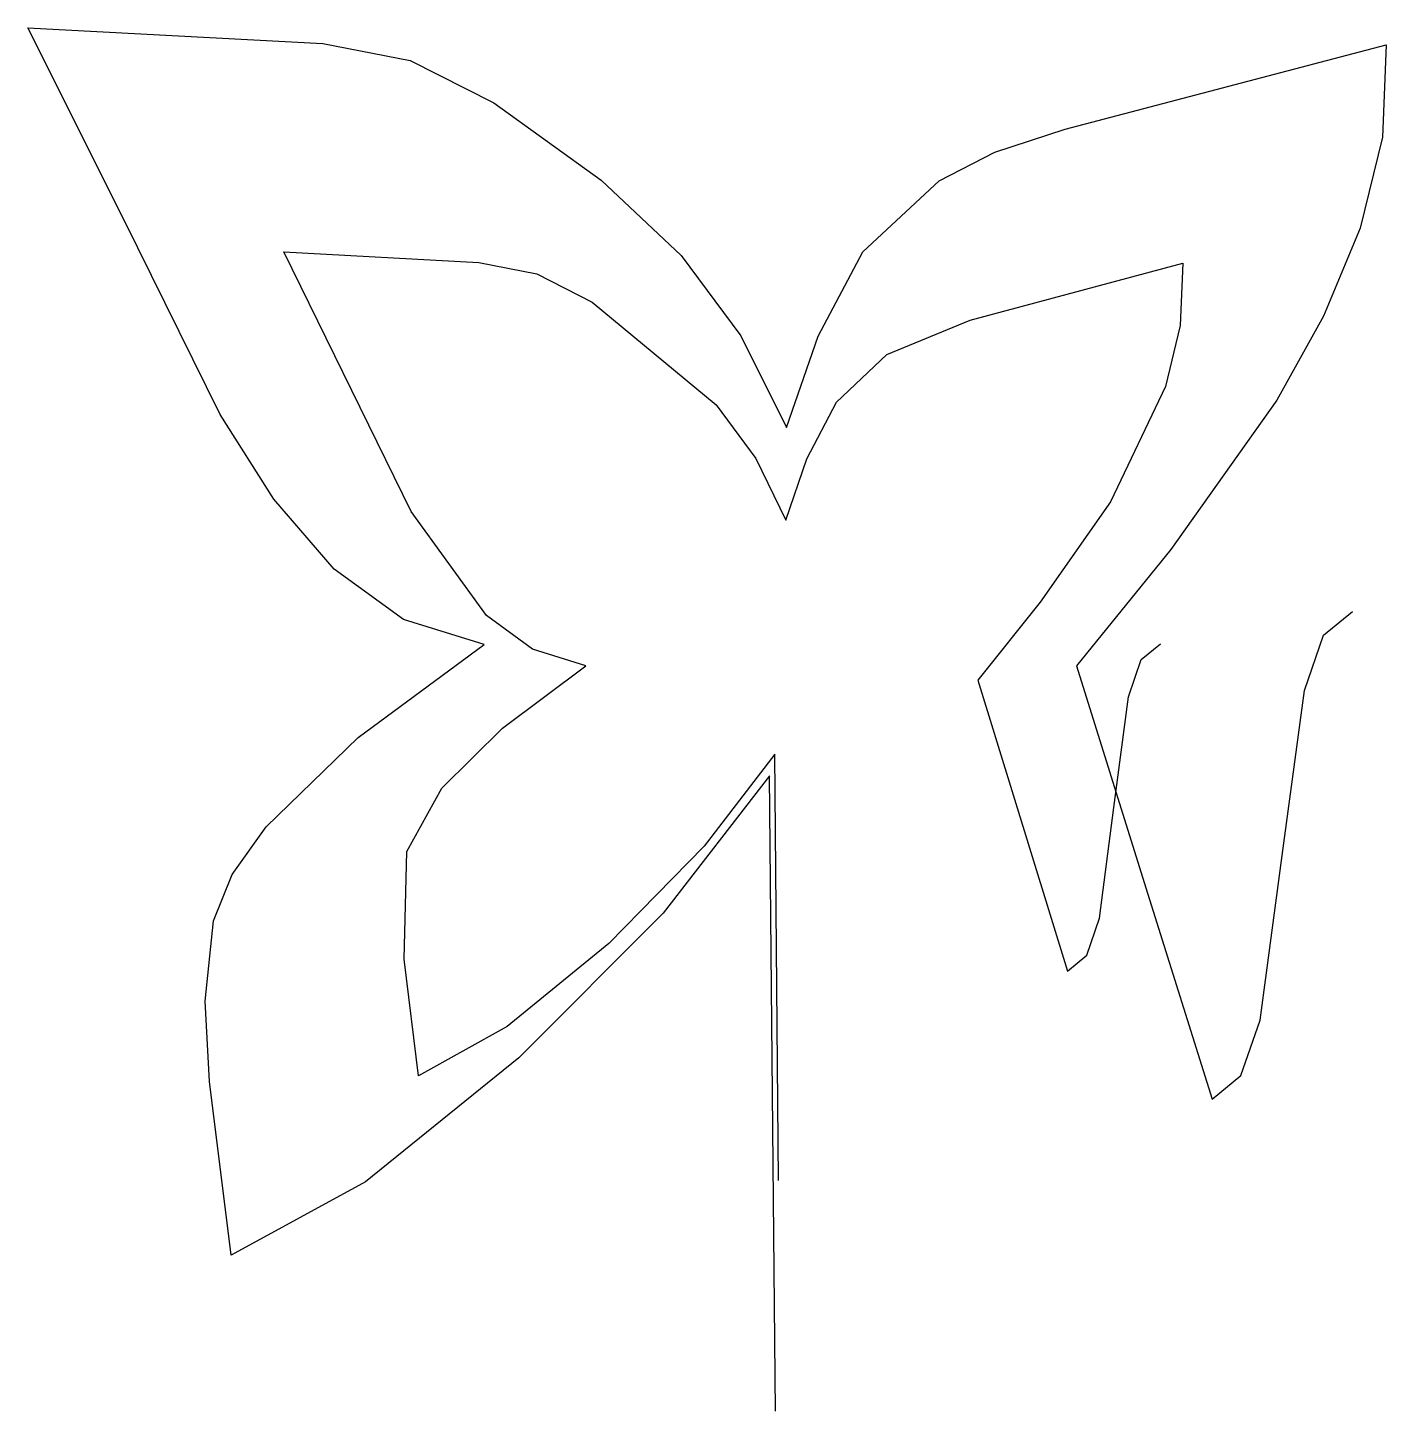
# Model space of a CAD drawing. Extents: x 0.8 to 18.7, y 0.4 to 18.7.
import ezdxf

# ---------------------------------------------------------------- set-up
doc = ezdxf.new("R2010")
doc.units = 0

msp = doc.modelspace()

# ---------------------------------------------------------------- linework, layer by layer
at = {"layer": 'Layer 1'}
for p, q in [((2.081818, 16.175214), (0.809311, 18.7175)), ((0.809311, 18.7175), (4.703355, 18.510025)), ((4.703355, 18.510025), (5.858403, 18.285359)), ((14.5026, 17.3753), (18.74389, 18.49159)), ((18.74389, 18.49159), (18.69226, 17.27066)), ((5.858403, 18.285359), (6.96345, 17.7267)), ((6.96345, 17.7267), (8.378219, 16.704189)), ((13.575232, 17.07423), (14.5026, 17.3753)), ((18.69226, 17.27066), (18.396641, 16.070119)), ((12.841391, 16.69727), (13.575232, 17.07423)), ((8.378219, 16.704189), (9.437099, 15.708838)), ((11.83465, 15.758288), (12.841391, 16.69727)), ((3.350574, 13.612237), (2.081818, 16.175214)), ((18.396641, 16.070119), (17.913336, 14.907807)), ((5.871471, 12.330913), (4.18979, 15.758)), ((4.18979, 15.758), (6.766669, 15.618725)), ((11.243109, 14.643561), (11.83465, 15.758288)), ((6.766669, 15.618725), (7.531019, 15.467919)), ((9.437099, 15.708838), (10.225167, 14.650317)), ((13.2513, 14.857), (16.05796, 15.606358)), ((16.05796, 15.606358), (16.023794, 14.786756)), ((7.531019, 15.467919), (8.26228, 15.0929)), ((8.26228, 15.0929), (9.899219, 13.738338)), ((12.151975, 14.401833), (13.2513, 14.857)), ((17.913336, 14.907807), (17.298653, 13.801562)), ((10.225167, 14.650317), (10.8275, 13.4383)), ((10.8275, 13.4383), (11.243109, 14.643561)), ((16.023794, 14.786756), (15.828168, 13.980842)), ((11.485775, 13.771513), (12.151975, 14.401833)), ((15.828168, 13.980842), (15.101577, 12.457977)), ((9.899219, 13.738338), (10.420723, 13.02778)), ((11.094338, 13.023236), (11.485775, 13.771513)), ((17.298653, 13.801562), (15.900368, 11.828637)), ((4.058311, 12.490981), (3.350574, 13.612237)), ((10.420723, 13.02778), (10.8193, 12.2142)), ((10.8193, 12.2142), (11.094338, 13.023236)), ((4.854828, 11.566142), (4.058311, 12.490981)), ((15.101577, 12.457977), (14.176267, 11.133568)), ((6.866906, 10.957386), (5.871471, 12.330913)), ((15.900368, 11.828637), (14.65223, 10.29406)), ((5.770033, 10.904916), (4.854828, 11.566142)), ((14.176267, 11.133568), (13.35032, 10.103418)), ((17.914895, 10.698367), (18.29669, 11.00786)), ((6.83383, 10.5745), (5.770033, 10.904916)), ((7.472538, 10.513508), (6.866906, 10.957386)), ((17.661799, 9.96454), (17.914895, 10.698367)), ((5.170951, 9.346561), (6.83383, 10.5745)), ((8.1765, 10.2917), (7.472538, 10.513508)), ((15.509378, 10.374829), (15.76203, 10.582588)), ((7.076095, 9.467385), (8.1765, 10.2917)), ((14.65223, 10.29406), (15.547872, 7.432765)), ((15.341892, 9.882218), (15.509378, 10.374829)), ((13.35032, 10.103418), (14.5357, 6.261888)), ((15.148864, 8.42224), (15.341892, 9.882218)), ((17.370105, 7.789665), (17.661799, 9.96454)), ((3.959051, 8.166433), (5.170951, 9.346561)), ((6.274122, 8.675168), (7.076095, 9.467385)), ((10.66994, 9.12625), (9.740093, 7.910748)), ((10.7219, 3.49462), (10.66994, 9.12625)), ((10.60178, 8.838408), (9.19664, 7.027721)), ((10.6803, 0.449178), (10.60178, 8.838408)), ((5.81411, 7.84129), (6.274122, 8.675168)), ((14.955836, 6.962262), (15.148864, 8.42224)), ((3.510773, 7.538312), (3.959051, 8.166433)), ((9.740093, 7.910748), (8.480378, 6.626425)), ((5.778284, 6.417989), (5.81411, 7.84129)), ((17.07841, 5.61479), (17.370105, 7.789665)), ((3.26391, 6.92424), (3.510773, 7.538312)), ((15.547872, 7.432765), (16.44352, 4.57147)), ((9.19664, 7.027721), (7.293021, 5.114514)), ((14.788351, 6.469649), (14.955836, 6.962262)), ((3.154203, 5.86516), (3.26391, 6.92424)), ((8.480378, 6.626425), (7.139762, 5.529977)), ((5.96721, 4.8781), (5.778284, 6.417989)), ((14.5357, 6.261888), (14.788351, 6.469649)), ((3.209756, 4.804006), (3.154203, 5.86516)), ((7.139762, 5.529977), (5.96721, 4.8781)), ((16.825315, 4.880964), (17.07841, 5.61479)), ((7.293021, 5.114514), (5.267147, 3.481179)), ((3.49524, 2.510108), (3.209756, 4.804006)), ((16.44352, 4.57147), (16.825315, 4.880964)), ((5.267147, 3.481179), (3.49524, 2.510108))]:
    msp.add_line(p, q, dxfattribs=at)

doc.saveas('drawing.dxf')
